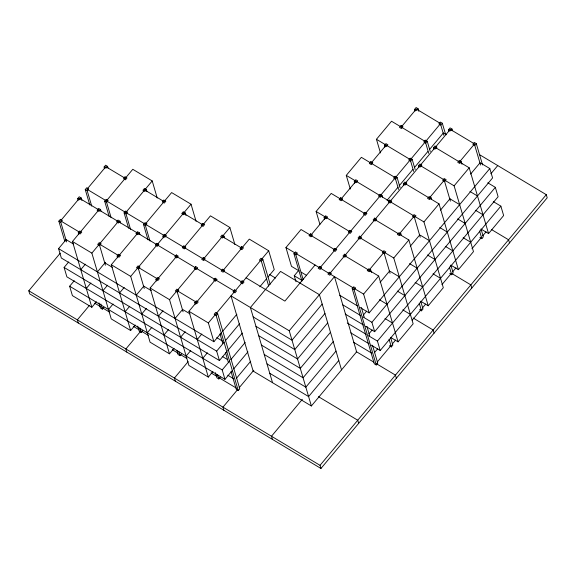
<?xml version="1.0" encoding="UTF-8"?>
<svg xmlns="http://www.w3.org/2000/svg" width="576" height="576" viewBox="0 0 576 576"><rect width="100%" height="100%" fill="white"/><g stroke="black" fill="none" stroke-linecap="round" stroke-linejoin="round"><path stroke-width="0.86" d="M64.894 241.646L58.86 221.141L60.365 219.334L62.309 220.5L60.797 222.3L66.586 241.956M78.214 200.29L77.71 198.583L79.222 196.776L81.166 197.942L81.914 200.506M89.784 204.941L85.255 189.562L86.76 187.754L88.704 188.921L87.192 190.721L91.721 206.107M104.609 168.71L104.105 167.004L105.617 165.197L107.561 166.363L108.058 168.07M81.166 197.942L79.654 199.742L77.71 198.583M107.561 166.363L106.049 168.17L104.105 167.004M226.894 351.605L219.434 360.533L216.662 351.13L61.344 258.034L58.572 248.638L66.031 239.71M479.246 154.498L546.278 194.674L547.2 197.806L320.954 468.468L29.722 293.911L28.8 290.779L60.221 253.188M78.271 232.776L79.783 230.969L81.727 232.135L80.215 233.935L78.271 232.776L78.775 234.482M109.195 216.576L104.666 201.197L106.178 199.39L108.122 200.556L106.61 202.363L111.139 217.742M96.415 301.781L91.822 307.267L72.461 241.474L98.856 209.902M106.394 200.873L132.79 169.301L152.208 180.936L157.234 198.022M100.577 209.578L99.072 211.385L97.128 210.218L98.633 208.411L100.577 209.578L101.081 211.284M232.423 370.404L224.964 379.332L222.199 369.929L66.874 276.833L64.109 267.437L68.695 261.943M128.614 228.211L124.085 212.832L125.597 211.032L127.534 212.191L126.029 213.998L130.55 229.378M135.245 325.051L130.651 330.545L111.24 318.91L91.872 253.116L118.267 221.537M125.813 212.515L152.208 180.936M99.634 245.578L101.138 243.77L99.202 242.604L97.69 244.411L99.634 245.578L105.415 265.226M119.995 221.213L118.483 223.02L116.546 221.854L118.051 220.054L119.995 221.213L120.499 222.926M146.39 189.641L144.878 191.441L142.942 190.282L144.446 188.474L146.39 189.641L146.894 191.347M80.755 269.676L85.349 264.182M91.822 307.267L72.403 295.632L69.638 286.236L74.232 280.742M97.409 271.908L105.437 262.303M86.292 288.468L90.878 282.982M117.108 256.046L118.613 254.246L120.557 255.406L119.045 257.213L117.108 256.046L117.605 257.76M148.025 239.854L143.503 224.467L145.008 222.667L146.952 223.826L145.44 225.634L149.969 241.013M130.651 330.545L111.29 264.751L137.686 233.172M145.224 224.15L171.619 192.571L191.038 204.206L196.063 221.299M139.406 232.855L137.902 234.655L135.958 233.496L137.47 231.689L139.406 232.855L139.91 234.562M89.338 305.518L77.342 319.874L78.264 323.006M102.938 290.707L107.532 285.221M162.914 236.11L164.426 234.302L166.363 235.469L164.858 237.269L162.914 236.11L163.418 237.816M98.899 302.839L100.404 307.966L102.348 309.132L103.853 307.325M174.074 348.329L169.481 353.815L150.07 342.18L130.702 276.386L191.038 204.206M138.463 268.848L139.968 267.041L138.031 265.882L136.519 267.682L138.463 268.848L144.245 288.504M185.22 212.911L183.708 214.718L181.771 213.552L183.276 211.745L185.22 212.911L185.976 215.474M119.585 292.946L124.178 287.453M108.468 309.506L113.062 304.013M136.238 295.186L143.698 286.258M125.122 311.746L129.708 306.252M155.938 279.324L157.442 277.517L159.386 278.683L157.882 280.483L155.938 279.324L156.442 281.03M169.481 353.815L150.12 288.022L176.515 256.442M184.054 247.421L210.449 215.849L229.867 227.484L234.9 244.57M141.768 313.985L146.362 308.491M140.731 331.193L125.878 348.962L126.799 352.094M137.729 326.117L139.234 331.243L141.178 332.402L142.682 330.602M212.904 371.599L208.318 377.093L188.899 365.45L169.538 299.657L195.934 268.085M203.472 259.063L229.867 227.484M177.293 292.118L178.805 290.318L176.861 289.152L175.349 290.959L177.293 292.118L183.074 311.774M224.05 236.182L222.545 237.989L220.601 236.822L222.113 235.022L224.05 236.182L224.554 237.895M158.422 316.224L163.008 310.73M147.305 332.784L151.891 327.29M175.068 318.456L182.527 309.535M163.951 335.016L168.545 329.53M194.767 302.594L196.279 300.787L198.216 301.954L196.711 303.761L194.767 302.594L195.271 304.301M208.318 377.093L188.95 311.299L215.345 279.72M222.89 270.698L249.286 239.119L268.697 250.754L274.234 269.554L267.919 277.106M180.598 337.255L185.191 331.762M176.81 350.244L178.07 354.514L180.007 355.68L181.519 353.873M221.357 332.806L213.898 341.734L208.368 322.934L268.697 250.754M216.122 315.396L217.634 313.589L215.69 312.43L214.186 314.23L216.122 315.396L238.255 390.586L239.76 388.786L217.634 313.589M261.374 261.266L262.879 259.459L260.942 258.293L259.43 260.1L261.374 261.266L268.668 286.042M197.251 339.494L201.838 334.001M186.134 356.054L190.721 350.561M188.129 361.656L174.42 378.058L175.342 381.19M299.03 270.878L291.478 266.35L285.948 247.55L301.032 229.507L335.009 249.876M319.889 224.28L316.116 211.464L331.2 193.421L365.177 213.782M350.302 189.05L346.277 175.378L361.361 157.334L395.338 177.696M380.47 152.957L376.445 139.291L391.529 121.241L425.506 141.61M222.509 331.438L236.866 314.258M259.834 286.776L266.688 278.575M202.781 358.294L207.374 352.8M301.975 281.038L293.933 253.692L295.438 251.885L297.382 253.051L295.87 254.858L303.163 279.634M324.094 217.606L325.606 215.798L327.55 216.965L326.038 218.765L324.094 217.606L324.598 219.312M354.262 181.512L355.774 179.712L357.71 180.871L356.206 182.678L354.262 181.512L354.766 183.226M384.43 145.426L385.934 143.626L387.878 144.785L386.366 146.592L384.43 145.426L384.934 147.139M415.094 111.046L414.598 109.339L416.102 107.532L418.046 108.698L418.795 111.262M310.738 235.325L325.822 217.282M340.906 199.238L355.99 181.195M371.074 163.152L386.15 145.109M401.234 127.066L416.318 109.015L440.59 123.566L319.925 267.919M418.046 108.698L416.534 110.506L414.598 109.339M216.662 351.13L224.122 342.209M225.274 340.834L239.63 323.654M227.542 350.827L242.402 333.05M296.006 281.729L294.25 275.753L298.714 270.403M222.199 369.929L229.658 361.008M230.803 359.633L245.167 342.454M215.388 372.665L216.9 377.791L218.837 378.95L220.349 377.15M315.072 265.01L284.904 301.097L246.074 277.826M233.575 369.029L247.932 351.85M381.982 195.422L380.477 197.222L378.533 196.063L380.038 194.256L381.982 195.422L382.486 197.129M395.554 179.179L397.066 177.379L395.122 176.213L393.617 178.02L395.554 179.179L398.578 189.432M410.638 161.136L412.15 159.329L410.206 158.17L408.701 159.97L410.638 161.136L413.654 171.389M425.722 143.093L427.234 141.286L425.29 140.126L423.778 141.926L425.722 143.093L428.738 153.346M440.806 125.05L442.31 123.242L440.374 122.083L438.862 123.883L440.806 125.05L443.822 135.302M236.412 378.338L250.697 361.253M387.043 200.326L397.966 187.265M399.11 185.89L412.898 169.394M414.626 167.335L427.838 151.524M429.566 149.458L443.354 132.962L446.342 134.755M403.322 183.838L404.834 182.03L406.771 183.197L405.266 184.997L403.322 183.838L403.826 185.544M418.406 165.794L419.911 163.987L421.855 165.154L420.35 166.954L418.406 165.794L418.91 167.501M433.49 147.744L434.995 145.944L436.939 147.103L435.427 148.91L433.49 147.744L433.994 149.458M449.071 131.414L448.574 129.701L450.079 127.901L452.023 129.06L452.527 130.774M329.63 273.737L450.295 129.384L474.566 143.928L459.482 161.971M452.023 129.06L450.511 130.867L448.574 129.701M237.809 389.376L222.955 407.146L223.877 410.285M239.184 387.734L253.807 370.238M289.238 330.775L334.483 276.646L356.616 351.835L311.371 405.972L253.123 371.059L230.99 295.87L289.238 330.775L311.371 405.972M322.171 304.092L292.003 340.178L253.174 316.901M324.936 313.488L294.768 349.574L255.938 326.304M376.25 364.961L374.306 363.794L352.181 288.605L353.686 286.798L355.63 287.964L354.118 289.764L376.25 364.961L377.755 363.154L372.478 345.211M368.986 270.238L384.07 252.194M399.154 234.151L414.238 216.108M429.314 198.058L444.398 180.014M370.714 269.921L369.202 271.721L367.258 270.562L368.77 268.754L370.714 269.921L371.462 272.484M384.286 253.678L385.79 251.87L383.854 250.711L382.342 252.511L384.286 253.678L390.067 273.334M400.874 233.827L399.37 235.634L397.426 234.468L398.938 232.668L400.874 233.827L401.378 235.541M414.454 217.591L415.958 215.784L414.014 214.625L412.51 216.425L414.454 217.591L420.235 237.24M431.042 197.741L429.53 199.548L427.594 198.382L429.098 196.574L431.042 197.741L431.546 199.447M444.614 181.498L446.126 179.698L444.182 178.531L442.678 180.338L444.614 181.498L450.403 201.154M461.21 161.654L459.698 163.454L457.754 162.295L459.266 160.488L461.21 161.654L461.959 164.218M474.782 145.411L476.287 143.611L474.35 142.445L472.838 144.252L474.782 145.411L480.564 165.067M327.701 322.884L297.54 358.978L258.703 335.7M330.466 332.287L300.305 368.374L261.475 345.103M480.744 163.116L489.809 168.545L369.144 312.898L363.607 294.098L378.691 276.055L344.714 255.694M390.506 337.327L398.059 341.849L413.143 323.806L393.775 258.012L408.859 239.969L374.882 219.6M420.674 301.234L428.22 305.762L443.304 287.719L423.943 221.926L439.027 203.882L405.05 183.514M450.835 265.147L458.388 269.676L473.472 251.633L454.111 185.832L469.188 167.789L435.211 147.427M380.102 282.355L389.599 270.994M410.27 246.262L419.767 234.9M440.438 210.175L449.935 198.814M470.599 174.089L480.096 162.727M333.238 341.683L303.07 377.777L264.24 354.499M363.319 315.144L366.667 311.134M336.002 351.086L305.834 387.173L267.005 363.902M302.35 399.334L271.498 436.241L272.419 439.373M490.882 173.779L497.736 165.578M338.767 360.482L308.599 396.569L269.77 373.298M487.786 182.815L495.338 187.344L374.674 331.697L371.909 322.301L492.574 177.941L489.809 168.545M368.849 333.943L372.204 329.933M493.322 201.614L500.868 206.143L380.21 350.496L377.438 341.093L498.103 196.74L495.338 187.344M374.386 352.742L377.734 348.732M377.15 362.138L391.118 345.434M392.256 344.066L395.669 339.984M412.178 320.234L421.279 309.341M422.402 308.009L425.75 303.998M441.95 284.616L451.447 273.254M452.585 271.894L455.998 267.804M471.938 248.738L481.615 237.168M482.731 235.829L486.079 231.818M389.39 345.751L391.334 346.918L392.839 345.11L390.578 337.421M419.558 309.665L421.495 310.824L423.007 309.024L420.746 301.334M449.719 273.571L451.663 274.738L453.175 272.93L450.907 265.241M479.887 237.485L481.831 238.651L483.336 236.844L481.075 229.154M481.003 229.061L488.556 233.582L503.64 215.539L500.868 206.143M320.954 468.468L320.033 465.336L546.278 194.674M469.937 191.462L477.49 195.991M376.445 139.291L410.422 159.653M420.127 165.47L454.111 185.832M475.474 210.262L483.019 214.79M449.827 198.749L459.641 204.631M491.623 229.622L508.572 239.782L509.494 242.914M457.625 218.909L465.17 223.43M463.154 237.708L470.707 242.23M439.776 227.549L447.322 232.078M346.277 175.378L423.943 221.926M445.306 246.348L452.858 250.877M420.415 235.289L429.473 240.725M427.457 254.995L435.01 259.517M451.598 273.348L470.866 284.89L471.787 288.022M432.986 273.794L440.539 278.316M409.608 263.642L417.161 268.164M316.116 211.464L350.093 231.833M359.798 237.65L393.775 258.012M415.138 282.442L422.69 286.963M390.247 271.382L399.312 276.811M397.289 291.082L404.842 295.61M402.826 309.881L410.371 314.41M413.122 317.995L433.159 330.005L434.081 333.137M379.44 299.729L386.993 304.25M285.948 247.55L363.607 294.098M293.933 253.692L295.87 254.858M352.181 288.605L354.118 289.764M384.977 318.528L392.522 323.05M301.19 272.167L306.583 275.4M339.696 295.25L357.156 305.719M360.079 307.469L369.144 312.898M294.25 275.753L301.795 280.274M342.461 304.646L360.583 315.511M362.851 316.865L371.909 322.301M125.251 178.322L105.833 166.687L86.976 189.238L242.302 282.334M144.662 189.958L164.081 201.593M183.492 213.228L202.91 224.87M222.329 236.506L241.74 248.141M345.226 314.05L363.449 324.972M365.616 326.268L374.674 331.697M269.532 274.478L275.501 278.057M347.242 322.992L366.214 334.368M368.381 335.664L377.438 341.093M350.762 332.849L368.986 343.771M371.146 345.067L380.21 350.496M353.549 342.259L371.75 353.167M356.155 351.562L373.874 362.182M376.186 363.564L395.446 375.113L396.367 378.245M85.255 189.562L87.192 190.721M104.666 201.197L106.61 202.363M124.085 212.832L126.029 213.998M143.503 224.467L145.44 225.634M234.763 291.355L79.438 198.259L60.581 220.817L79.999 232.452M99.418 244.087L118.829 255.73M138.247 267.365L157.658 279M177.077 290.635L196.495 302.278M58.86 221.141L60.797 222.3M72.461 241.474L91.872 253.116M111.29 264.751L130.702 276.386M150.12 288.022L169.538 299.657M188.95 311.299L208.368 322.934M66.118 239.616L73.584 244.094M104.947 262.886L112.414 267.365M143.777 286.164L151.243 290.635M182.606 309.434L190.08 313.913M318.449 396.67L357.739 420.221L358.661 423.353M216.742 337.637L222.71 341.215M58.572 248.638L213.898 341.734M222.271 356.429L227.498 359.568M64.109 267.437L219.434 360.533M227.808 375.228L233.777 378.814M69.638 286.236L224.964 379.332M94.666 303.17L100.634 306.749M102.132 307.649L109.742 312.214M133.344 326.354L139.435 330.005M140.962 330.919L148.428 335.398M172.325 349.718L178.301 353.297M179.791 354.197L186.646 358.301M211.01 372.902L217.102 376.553M218.621 377.467L236.542 388.21M238.255 390.586L236.311 389.426L231.034 371.484M28.8 290.779L320.033 465.336M476.287 143.611L482.58 164.966M469.188 167.789L488.556 233.582M479.563 230.962L481.831 238.651M442.31 123.242L445.586 134.352M427.234 141.286L430.25 151.538M439.027 203.882L458.388 269.676M449.402 267.048L451.663 274.738M412.15 159.329L415.166 169.589M397.066 177.379L400.082 187.632M408.859 239.969L428.22 305.762M419.234 303.134L421.495 310.824M378.691 276.055L398.059 341.849M389.066 339.228L391.334 346.918M361.411 307.613L364.176 317.016M366.941 326.412L369.713 335.815M341.532 369.886L319.406 294.689L280.57 271.418L250.409 307.505L272.534 382.694M262.879 259.459L270.173 284.242M219.967 333.886L222.732 343.282M225.497 352.685L228.269 362.081M217.584 374.681L218.837 378.95M178.754 351.403L180.007 355.68M139.918 328.133L141.178 332.402M100.836 304.006L102.348 309.132M125.028 176.839L123.523 178.639L125.467 179.806L126.972 177.998L125.028 176.839M163.865 200.11L162.353 201.917L164.297 203.076L165.802 201.276L163.865 200.11M156.881 243.324L155.376 245.131L157.313 246.29L158.825 244.49L156.881 243.324M176.299 254.959L174.787 256.766L176.731 257.933L178.243 256.126L176.299 254.959M183.838 245.938L182.333 247.745L184.277 248.911L185.782 247.104L183.838 245.938M202.694 223.387L201.182 225.187L203.126 226.354L204.638 224.546L202.694 223.387M195.718 266.602L194.206 268.402L196.15 269.568L197.654 267.761L195.718 266.602M203.256 257.58L201.744 259.38L203.688 260.546L205.2 258.739L203.256 257.58M215.129 278.237L213.624 280.037L215.561 281.203L217.073 279.396L215.129 278.237M222.674 269.215L221.162 271.015L223.106 272.182L224.611 270.374L222.674 269.215M241.524 246.658L240.019 248.465L241.956 249.624L243.468 247.824L241.524 246.658M234.547 289.872L233.035 291.679L234.979 292.838L236.484 291.038L234.547 289.872M242.086 280.85L240.581 282.658L242.518 283.817L244.03 282.017L242.086 280.85M310.522 233.842L309.017 235.649L310.954 236.808L312.466 235.008L310.522 233.842M340.69 197.755L339.178 199.562L341.122 200.722L342.626 198.922L340.69 197.755M370.85 161.669L369.346 163.469L371.29 164.635L372.794 162.828L370.85 161.669M401.018 125.575L399.514 127.382L401.45 128.549L402.962 126.742L401.018 125.575M319.709 266.436L318.197 268.236L320.141 269.402L321.653 267.595L319.709 266.436M334.793 248.393L333.281 250.193L335.225 251.359L336.73 249.552L334.793 248.393M349.877 230.342L348.365 232.15L350.309 233.316L351.814 231.509L349.877 230.342M364.961 212.299L363.449 214.106L365.393 215.266L366.898 213.466L364.961 212.299M329.414 272.254L327.91 274.054L329.846 275.22L331.358 273.413L329.414 272.254M344.498 254.21L342.994 256.01L344.93 257.177L346.442 255.37L344.498 254.21M359.582 236.16L358.07 237.967L360.014 239.134L361.526 237.326L359.582 236.16M374.666 218.117L373.154 219.924L375.098 221.09L376.603 219.283L374.666 218.117M389.75 200.074L388.238 201.881L390.182 203.04L391.687 201.24L389.75 200.074"/></g></svg>
